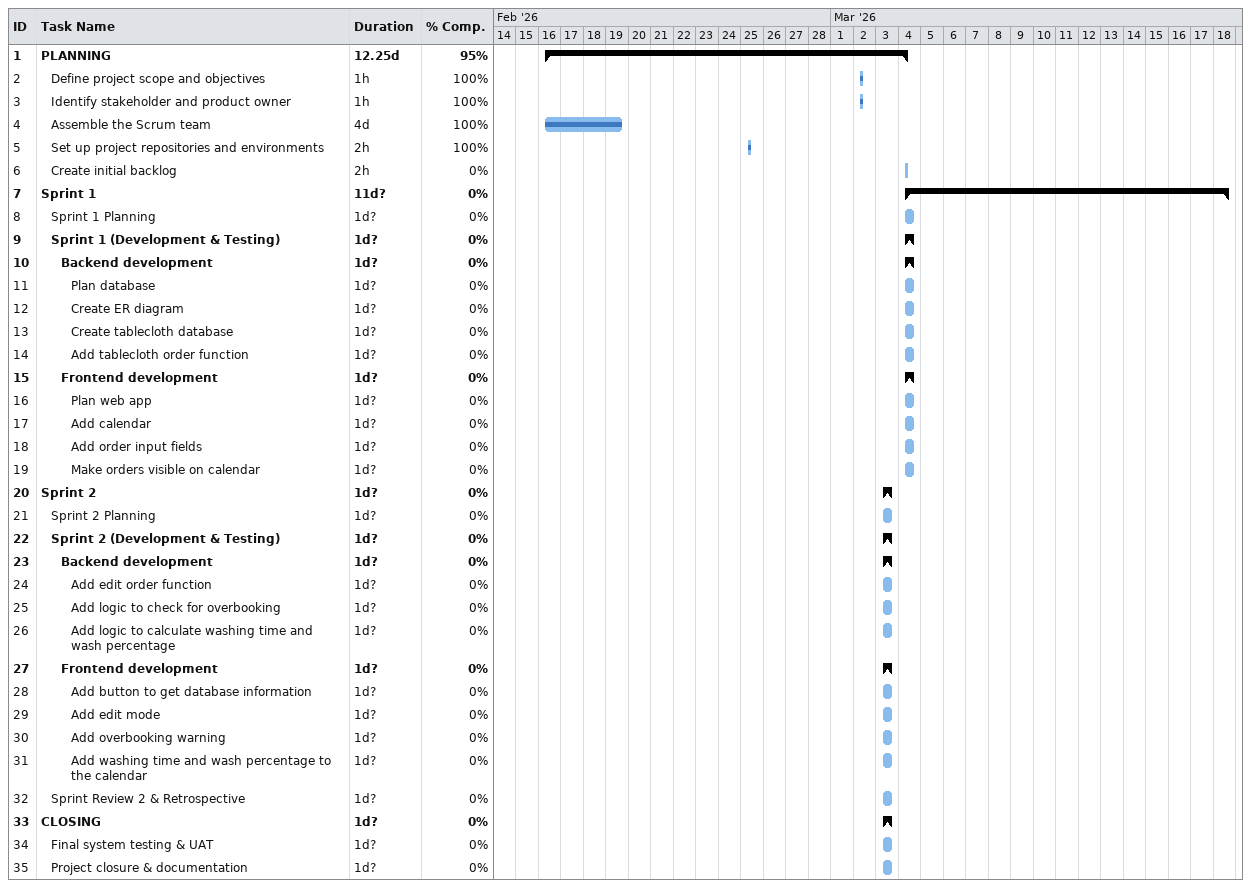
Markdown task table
| ID | Level | Task | Duration | Start | Finish | % complete |
|---|---|---|---|---|---|---|
| 1 | 1 | **PLANNING** | 12.25d | 2026-02-16 | 2026-03-04 | 95 |
| 2 | 2 | Define project scope and objectives | 1h | 2026-03-02 | 2026-03-02 | 100 |
| 3 | 2 | Identify stakeholder and product owner | 1h | 2026-03-02 | 2026-03-02 | 100 |
| 4 | 2 | Assemble the Scrum team | 4d | 2026-02-16 | 2026-02-19 | 100 |
| 5 | 2 | Set up project repositories and environments | 2h | 2026-02-25 | 2026-02-25 | 100 |
| 6 | 2 | Create initial backlog | 2h | 2026-03-04 | 2026-03-04 | 0 |
| 7 | 1 | **Sprint 1** | 11d? | 2026-03-04 | 2026-03-18 | 0 |
| 8 | 2 | Sprint 1 Planning | 1d? | 2026-03-04 | 2026-03-04 | 0 |
| 9 | 2 | **Sprint 1 (Development & Testing)** | 1d? | 2026-03-04 | 2026-03-04 | 0 |
| 10 | 3 | **Backend development** | 1d? | 2026-03-04 | 2026-03-04 | 0 |
| 11 | 4 | Plan database | 1d? | 2026-03-04 | 2026-03-04 | 0 |
| 12 | 4 | Create ER diagram | 1d? | 2026-03-04 | 2026-03-04 | 0 |
| 13 | 4 | Create tablecloth database | 1d? | 2026-03-04 | 2026-03-04 | 0 |
| 14 | 4 | Add tablecloth order function | 1d? | 2026-03-04 | 2026-03-04 | 0 |
| 15 | 3 | **Frontend development** | 1d? | 2026-03-04 | 2026-03-04 | 0 |
| 16 | 4 | Plan web app | 1d? | 2026-03-04 | 2026-03-04 | 0 |
| 17 | 4 | Add calendar | 1d? | 2026-03-04 | 2026-03-04 | 0 |
| 18 | 4 | Add order input fields | 1d? | 2026-03-04 | 2026-03-04 | 0 |
| 19 | 4 | Make orders visible on calendar | 1d? | 2026-03-04 | 2026-03-04 | 0 |
| 20 | 1 | **Sprint 2** | 1d? | 2026-03-03 | 2026-03-03 | 0 |
| 21 | 2 | Sprint 2 Planning | 1d? | 2026-03-03 | 2026-03-03 | 0 |
| 22 | 2 | **Sprint 2 (Development & Testing)** | 1d? | 2026-03-03 | 2026-03-03 | 0 |
| 23 | 3 | **Backend development** | 1d? | 2026-03-03 | 2026-03-03 | 0 |
| 24 | 4 | Add edit order function | 1d? | 2026-03-03 | 2026-03-03 | 0 |
| 25 | 4 | Add logic to check for overbooking | 1d? | 2026-03-03 | 2026-03-03 | 0 |
| 26 | 4 | Add logic to calculate washing time and wash percentage | 1d? | 2026-03-03 | 2026-03-03 | 0 |
| 27 | 3 | **Frontend development** | 1d? | 2026-03-03 | 2026-03-03 | 0 |
| 28 | 4 | Add button to get database information | 1d? | 2026-03-03 | 2026-03-03 | 0 |
| 29 | 4 | Add edit mode | 1d? | 2026-03-03 | 2026-03-03 | 0 |
| 30 | 4 | Add overbooking warning | 1d? | 2026-03-03 | 2026-03-03 | 0 |
| 31 | 4 | Add washing time and wash percentage to the calendar | 1d? | 2026-03-03 | 2026-03-03 | 0 |
| 32 | 2 | Sprint Review 2 & Retrospective | 1d? | 2026-03-03 | 2026-03-03 | 0 |
| 33 | 1 | **CLOSING** | 1d? | 2026-03-03 | 2026-03-03 | 0 |
| 34 | 2 | Final system testing & UAT | 1d? | 2026-03-03 | 2026-03-03 | 0 |
| 35 | 2 | Project closure & documentation | 1d? | 2026-03-03 | 2026-03-03 | 0 |
